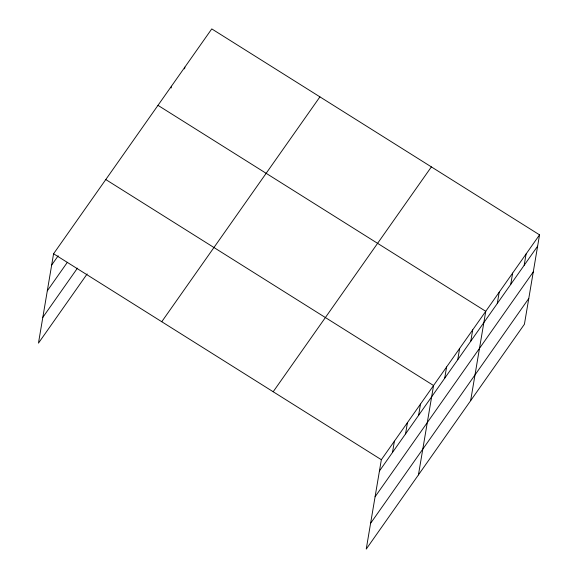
<?xml version="1.0" encoding="UTF-8"?>
<svg xmlns="http://www.w3.org/2000/svg" width="578" height="578" viewBox="0 0 578 578"><rect width="100%" height="100%" fill="white"/><g stroke="black" fill="none" stroke-linecap="round" stroke-linejoin="round"><path stroke-width="0.87" d="M539.541 234.856L381.35 459.712L366.235 549.1L524.419 324.244L539.541 234.856L211.765 28.9L53.581 253.756L38.459 343.144L87.148 273.936M171.131 87.979L171.428 86.238M184.577 68.861L184.873 67.127M392.491 452.458L394.406 441.159M405.546 433.905L407.454 422.612M418.595 415.358L420.502 404.058M418.436 474.899L433.558 385.512L105.781 179.548M444.692 378.258L446.606 366.958M457.747 359.704L459.655 348.404M470.795 341.157L472.703 329.857M470.637 400.699L485.758 311.304L157.982 105.348M497.29 303.493L499.204 292.193M510.735 284.376L512.65 273.083M524.181 265.266L526.096 253.966M51.666 265.049L58.197 255.779M47.309 290.821L67.388 262.282M42.823 317.373L77.452 268.141M161.746 321.722L319.93 96.866M273.184 391.747L431.376 166.89M379.443 471.005L537.627 246.156M375.086 496.777L533.27 271.927M370.592 523.328L528.776 298.479M53.581 253.756L381.35 459.712"/></g></svg>
